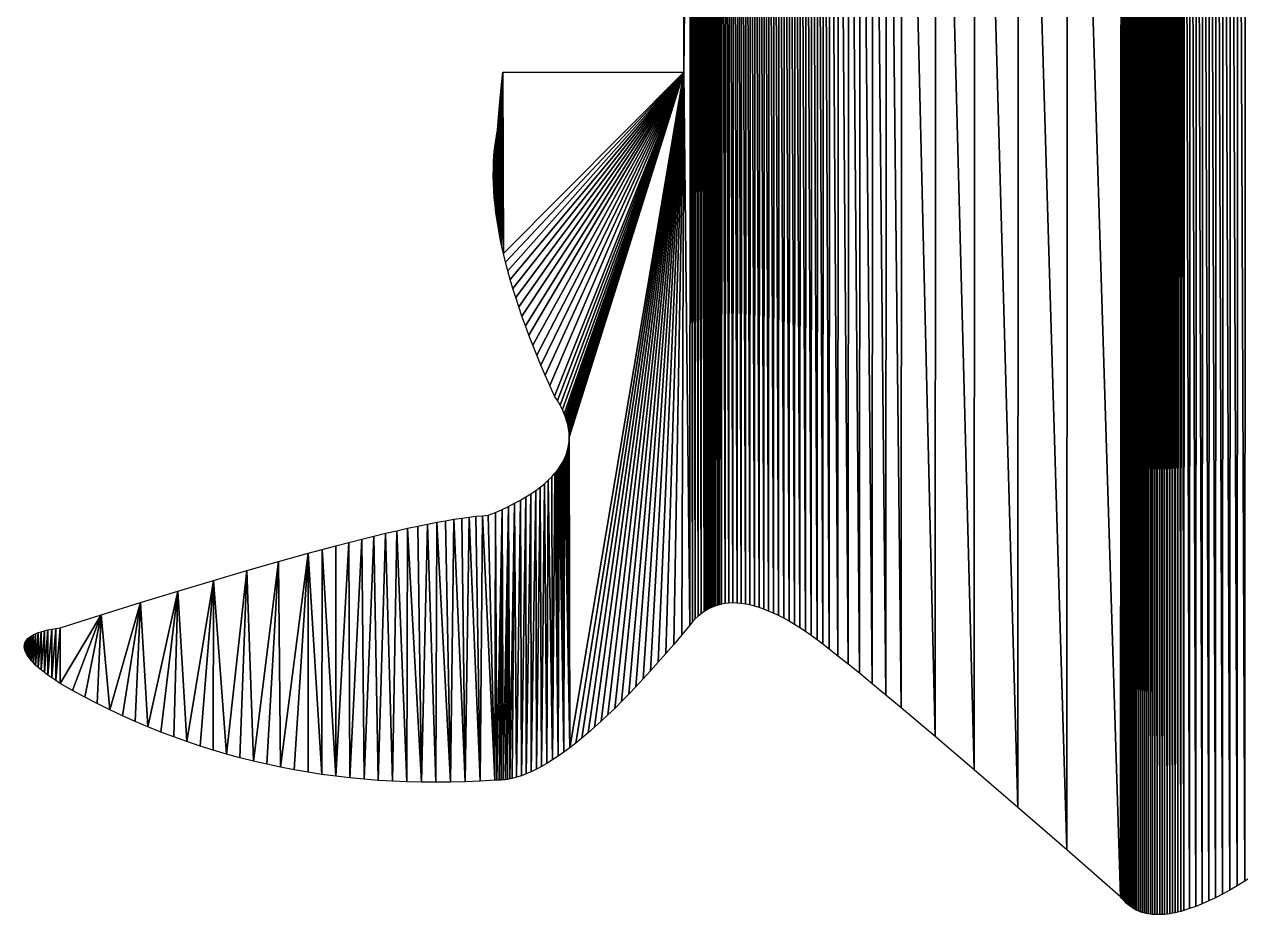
# Model space of a CAD drawing. Extents: x 10 to 917, y 10 to 841.
# Drawn here: x 305.9 to 386.7, y 309 to 368.1 of the extents above; entities that cross this region are included whole.
import ezdxf

# ---------------------------------------------------------------- set-up
doc = ezdxf.new("R2010")
doc.units = 0
doc.header["$MEASUREMENT"] = 0
doc.layers.get('0').update_dxf_attribs({"linetype": 'CONTINUOUS'})

msp = doc.modelspace()

# ---------------------------------------------------------------- linework, layer by layer
for p, q in [((349.723, 364.916), (349.723, 371.258)), ((337.624, 364.103), (337.712, 364.916)), ((337.712, 364.916), (349.723, 364.916)), ((337.536, 363.193), (337.624, 364.103)), ((337.448, 362.187), (337.536, 363.193)), ((337.36, 361.084), (337.448, 362.187)), ((337.281, 360.676), (337.36, 361.084)), ((337.161, 359.832), (337.215, 360.259)), ((337.215, 360.259), (337.281, 360.676)), ((337.092, 358.951), (337.12, 359.396)), ((337.12, 359.396), (337.161, 359.832)), ((337.075, 358.033), (337.077, 358.496)), ((337.077, 358.496), (337.092, 358.951)), ((337.085, 357.56), (337.075, 358.033)), ((337.108, 357.077), (337.085, 357.56)), ((337.143, 356.586), (337.108, 357.077)), ((337.192, 356.085), (337.143, 356.586)), ((337.253, 355.575), (337.192, 356.085)), ((337.326, 355.055), (337.253, 355.575)), ((337.413, 354.527), (337.326, 355.055)), ((337.512, 353.989), (337.413, 354.527)), ((337.624, 353.442), (337.512, 353.989)), ((337.748, 352.886), (337.624, 353.442)), ((337.886, 352.32), (337.748, 352.886)), ((338.036, 351.745), (337.886, 352.32)), ((338.198, 351.161), (338.036, 351.745)), ((338.374, 350.567), (338.198, 351.161)), ((338.562, 349.965), (338.374, 350.567)), ((338.763, 349.353), (338.562, 349.965)), ((338.977, 348.732), (338.763, 349.353)), ((339.203, 348.101), (338.977, 348.732)), ((339.442, 347.461), (339.203, 348.101)), ((339.694, 346.812), (339.442, 347.461)), ((339.958, 346.154), (339.694, 346.812)), ((340.236, 345.487), (339.958, 346.154)), ((340.525, 344.81), (340.236, 345.487)), ((340.828, 344.124), (340.525, 344.81)), ((341.143, 343.429), (340.828, 344.124)), ((341.336, 343.128), (341.143, 343.429)), ((341.508, 342.832), (341.336, 343.128)), ((341.658, 342.538), (341.508, 342.832)), ((341.787, 342.248), (341.658, 342.538)), ((341.844, 342.105), (341.787, 342.248)), ((341.895, 341.962), (341.844, 342.105)), ((341.941, 341.82), (341.895, 341.962)), ((341.981, 341.679), (341.941, 341.82)), ((342.016, 341.538), (341.981, 341.679)), ((342.046, 341.399), (342.016, 341.538)), ((342.07, 341.26), (342.046, 341.399)), ((342.09, 341.123), (342.07, 341.26)), ((342.103, 340.986), (342.09, 341.123)), ((342.112, 340.85), (342.103, 340.986)), ((342.115, 340.715), (342.112, 340.85)), ((341.988, 339.793), (342.022, 339.922)), ((342.022, 339.922), (342.051, 340.052)), ((342.051, 340.052), (342.075, 340.183)), ((342.075, 340.183), (342.093, 340.315)), ((342.093, 340.315), (342.106, 340.447)), ((342.106, 340.447), (342.113, 340.581)), ((342.113, 340.581), (342.115, 340.715)), ((341.672, 339.037), (341.738, 339.16)), ((341.738, 339.16), (341.799, 339.285)), ((341.799, 339.285), (341.854, 339.411)), ((341.854, 339.411), (341.904, 339.537)), ((341.904, 339.537), (341.949, 339.665)), ((341.949, 339.665), (341.988, 339.793)), ((340.951, 338.076), (341.163, 338.311)), ((341.163, 338.311), (341.261, 338.43)), ((341.261, 338.43), (341.354, 338.549)), ((341.354, 338.549), (341.441, 338.67)), ((341.441, 338.67), (341.524, 338.791)), ((341.524, 338.791), (341.6, 338.913)), ((341.6, 338.913), (341.672, 339.037)), ((340.187, 337.391), (340.463, 337.616)), ((340.463, 337.616), (340.718, 337.844)), ((340.718, 337.844), (340.951, 338.076)), ((338.87, 336.527), (339.231, 336.738)), ((339.231, 336.738), (339.571, 336.952)), ((339.571, 336.952), (339.89, 337.17)), ((339.89, 337.17), (340.187, 337.391)), ((337.212, 335.717), (337.658, 335.914)), ((337.658, 335.914), (338.083, 336.115)), ((338.083, 336.115), (338.487, 336.319)), ((338.487, 336.319), (338.87, 336.527)), ((333.323, 335.061), (333.908, 335.167)), ((333.908, 335.167), (334.46, 335.26)), ((334.46, 335.26), (334.981, 335.339)), ((334.981, 335.339), (335.47, 335.405)), ((335.47, 335.405), (335.926, 335.458)), ((335.926, 335.458), (336.351, 335.497)), ((336.351, 335.497), (336.744, 335.523)), ((336.744, 335.523), (337.212, 335.717)), ((329.145, 334.142), (329.921, 334.329)), ((329.921, 334.329), (330.666, 334.502)), ((330.666, 334.502), (331.378, 334.662)), ((331.378, 334.662), (332.058, 334.808)), ((332.058, 334.808), (332.707, 334.941)), ((332.707, 334.941), (333.323, 335.061)), ((325.72, 333.263), (326.624, 333.503)), ((326.624, 333.503), (327.496, 333.729)), ((327.496, 333.729), (328.337, 333.942)), ((328.337, 333.942), (329.145, 334.142)), ((322.815, 332.462), (324.784, 333.009)), ((324.784, 333.009), (325.72, 333.263)), ((318.495, 331.208), (320.719, 331.862)), ((320.719, 331.862), (322.815, 332.462)), ((316.143, 330.5), (318.495, 331.208)), ((313.664, 329.739), (316.143, 330.5)), ((311.056, 328.925), (313.664, 329.739)), ((351.622, 329.438), (351.509, 329.388)), ((351.736, 329.484), (351.622, 329.438)), ((351.853, 329.526), (351.736, 329.484)), ((351.971, 329.563), (351.853, 329.526)), ((352.091, 329.596), (351.971, 329.563)), ((352.213, 329.625), (352.091, 329.596)), ((352.462, 329.67), (352.213, 329.625)), ((352.718, 329.698), (352.462, 329.67)), ((352.982, 329.709), (352.718, 329.698)), ((353.252, 329.702), (352.982, 329.709)), ((353.53, 329.679), (353.252, 329.702)), ((353.815, 329.638), (353.53, 329.679)), ((354.108, 329.58), (353.815, 329.638)), ((354.407, 329.505), (354.108, 329.58)), ((354.714, 329.412), (354.407, 329.505)), ((308.321, 328.057), (311.056, 328.925)), ((350.48, 328.648), (350.296, 328.449)), ((350.672, 328.83), (350.48, 328.648)), ((350.87, 328.995), (350.672, 328.83)), ((351.076, 329.143), (350.87, 328.995)), ((351.181, 329.211), (351.076, 329.143)), ((351.289, 329.274), (351.181, 329.211)), ((351.398, 329.333), (351.289, 329.274)), ((351.509, 329.388), (351.398, 329.333)), ((355.028, 329.303), (354.714, 329.412)), ((355.349, 329.176), (355.028, 329.303)), ((355.678, 329.032), (355.349, 329.176)), ((356.013, 328.871), (355.678, 329.032)), ((356.356, 328.693), (356.013, 328.871)), ((356.706, 328.498), (356.356, 328.693)), ((306.873, 327.74), (307.068, 327.804)), ((307.068, 327.804), (307.281, 327.865)), ((307.281, 327.865), (307.513, 327.92)), ((307.513, 327.92), (307.764, 327.97)), ((307.764, 327.97), (308.033, 328.016)), ((308.033, 328.016), (308.321, 328.057)), ((350.119, 328.232), (349.582, 327.587)), ((350.296, 328.449), (350.119, 328.232)), ((357.064, 328.286), (356.706, 328.498)), ((357.428, 328.056), (357.064, 328.286)), ((357.8, 327.81), (357.428, 328.056)), ((358.179, 327.546), (357.8, 327.81)), ((305.966, 326.994), (305.982, 327.048)), ((305.982, 327.048), (306.003, 327.1)), ((306.003, 327.1), (306.028, 327.151)), ((306.028, 327.151), (306.093, 327.25)), ((306.093, 327.25), (306.177, 327.343)), ((306.177, 327.343), (306.279, 327.432)), ((306.279, 327.432), (306.399, 327.516)), ((306.399, 327.516), (306.539, 327.595)), ((306.539, 327.595), (306.696, 327.67)), ((306.696, 327.67), (306.873, 327.74)), ((349.582, 327.587), (349.053, 326.962)), ((358.565, 327.265), (358.179, 327.546)), ((358.959, 326.967), (358.565, 327.265)), ((305.945, 326.827), (305.947, 326.884)), ((305.954, 326.709), (305.945, 326.827)), ((305.947, 326.884), (305.954, 326.94)), ((305.954, 326.94), (305.966, 326.994)), ((305.982, 326.587), (305.954, 326.709)), ((306.028, 326.459), (305.982, 326.587)), ((306.093, 326.327), (306.028, 326.459)), ((306.177, 326.19), (306.093, 326.327)), ((306.279, 326.049), (306.177, 326.19)), ((348.533, 326.358), (348.021, 325.776)), ((349.053, 326.962), (348.533, 326.358)), ((359.359, 326.651), (358.959, 326.967)), ((359.95, 326.191), (359.359, 326.651)), ((360.624, 325.655), (359.95, 326.191)), ((306.399, 325.902), (306.279, 326.049)), ((306.539, 325.751), (306.399, 325.902)), ((306.696, 325.595), (306.539, 325.751)), ((306.873, 325.434), (306.696, 325.595)), ((307.068, 325.268), (306.873, 325.434)), ((348.021, 325.776), (347.518, 325.214)), ((361.38, 325.043), (360.624, 325.655)), ((307.281, 325.098), (307.068, 325.268)), ((307.513, 324.922), (307.281, 325.098)), ((307.764, 324.742), (307.513, 324.922)), ((308.033, 324.557), (307.764, 324.742)), ((347.024, 324.673), (346.538, 324.153)), ((347.518, 325.214), (347.024, 324.673)), ((362.219, 324.356), (361.38, 325.043)), ((308.321, 324.367), (308.033, 324.557)), ((309.137, 323.906), (308.321, 324.367)), ((309.959, 323.462), (309.137, 323.906)), ((346.538, 324.153), (346.061, 323.654)), ((363.14, 323.594), (362.219, 324.356)), ((310.787, 323.035), (309.959, 323.462)), ((311.62, 322.624), (310.787, 323.035)), ((345.592, 323.176), (345.132, 322.718)), ((346.061, 323.654), (345.592, 323.176)), ((364.144, 322.756), (363.14, 323.594)), ((312.459, 322.231), (311.62, 322.624)), ((313.303, 321.854), (312.459, 322.231)), ((344.68, 322.282), (344.237, 321.867)), ((345.132, 322.718), (344.68, 322.282)), ((366.399, 320.854), (364.144, 322.756)), ((314.153, 321.493), (313.303, 321.854)), ((315.008, 321.15), (314.153, 321.493)), ((343.803, 321.472), (343.377, 321.099)), ((344.237, 321.867), (343.803, 321.472)), ((315.869, 320.824), (315.008, 321.15)), ((316.735, 320.514), (315.869, 320.824)), ((342.96, 320.746), (342.552, 320.415)), ((343.377, 321.099), (342.96, 320.746)), ((368.984, 318.649), (366.399, 320.854)), ((317.607, 320.221), (316.735, 320.514)), ((318.484, 319.945), (317.607, 320.221)), ((319.367, 319.686), (318.484, 319.945)), ((341.76, 319.814), (341.378, 319.545)), ((342.152, 320.104), (341.76, 319.814)), ((342.552, 320.415), (342.152, 320.104)), ((320.255, 319.443), (319.367, 319.686)), ((321.149, 319.218), (320.255, 319.443)), ((322.048, 319.009), (321.149, 319.218)), ((322.953, 318.817), (322.048, 319.009)), ((340.638, 319.071), (340.281, 318.865)), ((341.003, 319.298), (340.638, 319.071)), ((341.378, 319.545), (341.003, 319.298)), ((323.863, 318.642), (322.953, 318.817)), ((324.779, 318.484), (323.863, 318.642)), ((325.7, 318.342), (324.779, 318.484)), ((326.627, 318.217), (325.7, 318.342)), ((327.559, 318.109), (326.627, 318.217)), ((338.625, 318.148), (338.319, 318.068)), ((338.939, 318.25), (338.625, 318.148)), ((339.261, 318.372), (338.939, 318.25)), ((339.593, 318.515), (339.261, 318.372)), ((339.932, 318.679), (339.593, 318.515)), ((340.281, 318.865), (339.932, 318.679)), ((371.899, 316.143), (368.984, 318.649)), ((328.497, 318.018), (327.559, 318.109)), ((329.44, 317.944), (328.497, 318.018)), ((330.389, 317.887), (329.44, 317.944)), ((331.343, 317.846), (330.389, 317.887)), ((332.303, 317.822), (331.343, 317.846)), ((333.268, 317.815), (332.303, 317.822)), ((334.239, 317.825), (333.268, 317.815)), ((335.215, 317.851), (334.239, 317.825)), ((336.196, 317.895), (335.215, 317.851)), ((337.184, 317.955), (336.196, 317.895)), ((337.318, 317.951), (337.184, 317.955)), ((337.455, 317.952), (337.318, 317.951)), ((337.593, 317.958), (337.455, 317.952)), ((337.734, 317.97), (337.593, 317.958)), ((337.877, 317.986), (337.734, 317.97)), ((338.023, 318.008), (337.877, 317.986)), ((338.17, 318.035), (338.023, 318.008)), ((338.319, 318.068), (338.17, 318.035)), ((375.144, 313.335), (371.899, 316.143)), ((378.718, 310.225), (375.144, 313.335)), ((386.448, 310.951), (385.955, 310.665)), ((386.956, 311.26), (386.448, 310.951)), ((378.806, 310.111), (378.718, 310.225)), ((378.897, 310.002), (378.806, 310.111)), ((385.011, 310.162), (384.56, 309.946)), ((385.476, 310.402), (385.011, 310.162)), ((385.955, 310.665), (385.476, 310.402)), ((378.992, 309.9), (378.897, 310.002)), ((379.09, 309.803), (378.992, 309.9)), ((379.192, 309.711), (379.09, 309.803)), ((379.298, 309.626), (379.192, 309.711)), ((379.407, 309.546), (379.298, 309.626)), ((379.519, 309.472), (379.407, 309.546)), ((379.635, 309.404), (379.519, 309.472)), ((379.755, 309.342), (379.635, 309.404)), ((379.878, 309.285), (379.755, 309.342)), ((380.005, 309.235), (379.878, 309.285)), ((380.136, 309.19), (380.005, 309.235)), ((382.71, 309.257), (382.522, 309.209)), ((382.901, 309.31), (382.71, 309.257)), ((383.295, 309.434), (382.901, 309.31)), ((383.702, 309.582), (383.295, 309.434)), ((384.124, 309.752), (383.702, 309.582)), ((384.56, 309.946), (384.124, 309.752)), ((380.27, 309.15), (380.136, 309.19)), ((380.408, 309.117), (380.27, 309.15)), ((380.549, 309.089), (380.408, 309.117)), ((380.694, 309.068), (380.549, 309.089)), ((380.842, 309.052), (380.694, 309.068)), ((380.994, 309.041), (380.842, 309.052)), ((381.149, 309.037), (380.994, 309.041)), ((381.309, 309.038), (381.149, 309.037)), ((381.471, 309.045), (381.309, 309.038)), ((381.637, 309.058), (381.471, 309.045)), ((381.807, 309.077), (381.637, 309.058)), ((381.981, 309.101), (381.807, 309.077)), ((382.158, 309.132), (381.981, 309.101)), ((382.338, 309.168), (382.158, 309.132)), ((382.522, 309.209), (382.338, 309.168))]:
    msp.add_line(p, q)

# ---------------------------------------------------------------- meshes
mesh = msp.add_polyface()
corners = [(360.624, 325.655), (359.995, 409.983), (360.668, 410.519), (361.38, 325.043), (361.425, 411.131), (362.219, 324.356), (362.263, 411.818), (363.14, 323.594), (363.184, 412.58), (364.144, 322.756), (364.188, 413.418), (366.399, 320.854), (366.443, 415.32), (368.984, 318.649), (369.028, 417.525), (371.899, 316.143), (371.943, 420.031), (375.144, 313.335), (375.188, 422.839), (378.718, 310.225), (378.763, 425.949), (378.806, 310.111), (378.85, 426.063), (378.897, 310.002), (378.941, 426.172), (378.992, 309.9), (379.036, 426.274), (379.09, 309.803), (379.135, 426.371), (379.192, 309.711), (379.236, 426.463), (379.298, 309.626), (379.342, 426.548), (379.407, 309.546), (379.451, 426.628), (379.519, 309.472), (379.563, 426.702), (379.635, 309.404), (379.68, 426.77), (379.755, 309.342), (379.799, 426.832), (379.878, 309.285), (379.923, 426.889), (380.005, 309.235), (380.05, 426.939), (380.136, 309.19), (380.18, 426.984), (380.27, 309.15), (380.314, 427.024), (380.408, 309.117), (380.452, 427.057), (380.549, 309.089), (380.593, 427.084), (380.694, 309.068), (380.738, 427.106), (380.842, 309.052), (380.886, 427.122), (380.994, 309.041), (381.038, 427.133), (381.149, 309.037), (381.194, 427.137), (381.309, 309.038), (381.353, 427.136), (381.471, 309.045), (381.515, 427.129), (381.637, 309.058), (381.682, 427.116), (381.807, 309.077), (381.852, 427.097), (381.981, 309.101), (382.025, 427.073), (382.158, 309.132), (382.202, 427.042), (382.338, 309.168), (382.382, 427.006), (382.522, 309.209), (382.567, 426.965), (382.71, 309.257), (382.754, 426.917), (382.901, 309.31), (382.946, 426.864), (383.295, 309.434), (383.339, 426.739), (383.702, 309.582), (383.746, 426.592), (384.124, 309.752), (384.168, 426.422), (384.56, 309.946), (384.605, 426.228), (385.011, 310.162), (385.055, 426.012), (385.476, 310.402), (385.52, 425.772), (385.955, 310.665), (385.999, 425.509), (386.448, 310.951), (386.492, 425.223), (386.956, 311.26), (387, 424.914), (387.478, 311.593), (387.522, 424.581), (388.014, 311.948), (388.058, 424.226), (388.565, 312.327), (388.609, 423.847), (389.13, 312.729), (389.174, 423.446), (389.709, 313.153), (389.753, 423.021), (390.302, 313.601), (390.346, 422.573), (390.91, 314.073), (390.954, 422.101), (391.532, 314.567), (391.576, 421.607), (391.825, 314.972), (391.869, 421.202), (392.12, 315.366), (392.164, 420.808), (392.419, 315.748), (392.464, 420.426), (392.722, 316.119), (392.766, 420.055), (393.028, 316.477), (393.072, 419.697)]
mesh.append_faces([[corners[k] for k in face] for face in [(0, 1, 2), (3, 2, 4), (5, 4, 6), (7, 6, 8), (9, 8, 10), (11, 10, 12), (13, 12, 14), (15, 14, 16), (17, 16, 18), (19, 18, 20), (21, 20, 22), (23, 22, 24), (25, 24, 26), (27, 26, 28), (29, 28, 30), (31, 30, 32), (33, 32, 34), (35, 34, 36), (37, 36, 38), (39, 38, 40), (41, 40, 42), (43, 42, 44), (45, 44, 46), (47, 46, 48), (49, 48, 50), (51, 50, 52), (53, 52, 54), (55, 54, 56), (57, 56, 58), (59, 58, 60), (61, 60, 62), (63, 62, 64), (65, 64, 66), (67, 66, 68), (69, 68, 70), (71, 70, 72), (73, 72, 74), (75, 74, 76), (77, 76, 78), (79, 78, 80), (81, 80, 82), (83, 82, 84), (85, 84, 86), (87, 86, 88), (89, 88, 90), (91, 90, 92), (93, 92, 94), (95, 94, 96), (97, 96, 98), (99, 98, 100), (101, 100, 102), (103, 102, 104), (105, 104, 106), (107, 106, 108), (109, 108, 110), (111, 110, 112), (113, 112, 114), (115, 114, 116), (117, 116, 118), (119, 118, 120), (121, 120, 122), (123, 122, 124)]], dxfattribs={"vtx0": -1, "vtx2": -1})
mesh = msp.add_polyface()
corners = [(360.624, 325.655), (360.668, 410.519), (361.38, 325.043), (361.425, 411.131), (362.219, 324.356), (362.263, 411.818), (363.14, 323.594), (363.184, 412.58), (364.144, 322.756), (364.188, 413.418), (366.399, 320.854), (366.443, 415.32), (368.984, 318.649), (369.028, 417.525), (371.899, 316.143), (371.943, 420.031), (375.144, 313.335), (375.188, 422.839), (378.718, 310.225), (378.763, 425.949), (378.806, 310.111), (378.85, 426.063), (378.897, 310.002), (378.941, 426.172), (378.992, 309.9), (379.036, 426.274), (379.09, 309.803), (379.135, 426.371), (379.192, 309.711), (379.236, 426.463), (379.298, 309.626), (379.342, 426.548), (379.407, 309.546), (379.451, 426.628), (379.519, 309.472), (379.563, 426.702), (379.635, 309.404), (379.68, 426.77), (379.755, 309.342), (379.799, 426.832), (379.878, 309.285), (379.923, 426.889), (380.005, 309.235), (380.05, 426.939), (380.136, 309.19), (380.18, 426.984), (380.27, 309.15), (380.314, 427.024), (380.408, 309.117), (380.452, 427.057), (380.549, 309.089), (380.593, 427.084), (380.694, 309.068), (380.738, 427.106), (380.842, 309.052), (380.886, 427.122), (380.994, 309.041), (381.038, 427.133), (381.149, 309.037), (381.194, 427.137), (381.309, 309.038), (381.353, 427.136), (381.471, 309.045), (381.515, 427.129), (381.637, 309.058), (381.682, 427.116), (381.807, 309.077), (381.852, 427.097), (381.981, 309.101), (382.025, 427.073), (382.158, 309.132), (382.202, 427.042), (382.338, 309.168), (382.382, 427.006), (382.522, 309.209), (382.567, 426.965), (382.71, 309.257), (382.754, 426.917), (382.901, 309.31), (382.946, 426.864), (383.295, 309.434), (383.339, 426.739), (383.702, 309.582), (383.746, 426.592), (384.124, 309.752), (384.168, 426.422), (384.56, 309.946), (384.605, 426.228), (385.011, 310.162), (385.055, 426.012), (385.476, 310.402), (385.52, 425.772), (385.955, 310.665), (385.999, 425.509), (386.448, 310.951), (386.492, 425.223), (386.956, 311.26), (387, 424.914), (387.478, 311.593), (387.522, 424.581), (388.014, 311.948), (388.058, 424.226), (388.565, 312.327), (388.609, 423.847), (389.13, 312.729), (389.174, 423.446), (389.709, 313.153), (389.753, 423.021), (390.302, 313.601), (390.346, 422.573), (390.91, 314.073), (390.954, 422.101), (391.532, 314.567), (391.576, 421.607), (391.825, 314.972), (391.869, 421.202), (392.12, 315.366), (392.164, 420.808), (392.419, 315.748), (392.464, 420.426), (392.722, 316.119), (392.766, 420.055), (393.028, 316.477), (393.072, 419.697), (393.338, 316.825)]
mesh.append_faces([[corners[k] for k in face] for face in [(0, 1, 2), (2, 3, 4), (4, 5, 6), (6, 7, 8), (8, 9, 10), (10, 11, 12), (12, 13, 14), (14, 15, 16), (16, 17, 18), (18, 19, 20), (20, 21, 22), (22, 23, 24), (24, 25, 26), (26, 27, 28), (28, 29, 30), (30, 31, 32), (32, 33, 34), (34, 35, 36), (36, 37, 38), (38, 39, 40), (40, 41, 42), (42, 43, 44), (44, 45, 46), (46, 47, 48), (48, 49, 50), (50, 51, 52), (52, 53, 54), (54, 55, 56), (56, 57, 58), (58, 59, 60), (60, 61, 62), (62, 63, 64), (64, 65, 66), (66, 67, 68), (68, 69, 70), (70, 71, 72), (72, 73, 74), (74, 75, 76), (76, 77, 78), (78, 79, 80), (80, 81, 82), (82, 83, 84), (84, 85, 86), (86, 87, 88), (88, 89, 90), (90, 91, 92), (92, 93, 94), (94, 95, 96), (96, 97, 98), (98, 99, 100), (100, 101, 102), (102, 103, 104), (104, 105, 106), (106, 107, 108), (108, 109, 110), (110, 111, 112), (112, 113, 114), (114, 115, 116), (116, 117, 118), (118, 119, 120), (120, 121, 122), (122, 123, 124)]], dxfattribs={"vtx0": -1, "vtx1": -1})
mesh = msp.add_polyface()
corners = [(337.748, 352.886), (337.712, 364.916), (349.723, 364.916), (337.886, 352.32), (338.036, 351.745), (338.198, 351.161), (338.374, 350.567), (338.562, 349.965), (338.763, 349.353), (338.977, 348.732), (339.203, 348.101), (339.442, 347.461), (339.694, 346.812), (339.958, 346.154), (340.236, 345.487), (340.525, 344.81), (340.828, 344.124), (341.143, 343.429), (341.336, 343.128), (341.508, 342.832), (341.658, 342.538), (341.787, 342.248), (341.844, 342.105), (341.895, 341.962), (341.941, 341.82), (341.981, 341.679), (350.119, 328.232), (350.164, 407.942), (350.296, 328.449), (350.341, 407.725), (350.48, 328.648), (350.525, 407.526), (350.672, 328.83), (350.716, 407.344), (350.87, 328.995), (350.914, 407.179), (351.076, 329.143), (351.12, 407.031), (351.181, 329.211), (351.226, 406.963), (351.289, 329.274), (351.333, 406.9), (351.398, 329.333), (351.442, 406.841), (351.509, 329.388), (351.553, 406.786), (351.622, 329.438), (351.666, 406.736), (351.736, 329.484), (351.781, 406.69), (351.853, 329.526), (351.897, 406.648), (351.971, 329.563), (352.015, 406.611), (352.091, 329.596), (352.135, 406.578), (352.213, 329.625), (352.257, 406.549), (352.462, 329.67), (352.506, 406.504), (352.718, 329.698), (352.762, 406.476), (352.982, 329.709), (353.026, 406.465), (353.252, 329.702), (353.297, 406.472), (353.53, 329.679), (353.574, 406.495), (353.815, 329.638), (353.86, 406.536), (354.108, 329.58), (354.152, 406.594), (354.407, 329.505), (354.452, 406.669), (354.714, 329.412), (354.758, 406.762), (355.028, 329.303), (355.072, 406.871), (355.349, 329.176), (355.394, 406.998), (355.678, 329.032), (355.722, 407.142), (356.013, 328.871), (356.058, 407.302), (356.356, 328.693), (356.401, 407.481), (356.706, 328.498), (356.751, 407.676), (357.064, 328.286), (357.108, 407.888), (357.428, 328.056), (357.473, 408.118), (357.8, 327.81), (357.844, 408.364), (358.179, 327.546), (358.223, 408.628), (358.565, 327.265), (358.609, 408.909), (358.959, 326.967), (359.003, 409.208), (359.359, 326.651), (359.403, 409.523), (359.95, 326.191), (359.995, 409.983), (360.624, 325.655)]
mesh.append_faces([[corners[k] for k in face] for face in [(0, 2, 3), (3, 2, 4), (4, 2, 5), (5, 2, 6), (6, 2, 7), (7, 2, 8), (8, 2, 9), (9, 2, 10), (10, 2, 11), (11, 2, 12), (12, 2, 13), (13, 2, 14), (14, 2, 15), (15, 2, 16), (16, 2, 17), (17, 2, 18), (18, 2, 19), (19, 2, 20), (20, 2, 21), (21, 2, 22), (22, 2, 23), (23, 2, 24), (24, 2, 25), (26, 27, 28), (28, 29, 30), (30, 31, 32), (32, 33, 34), (34, 35, 36), (36, 37, 38), (38, 39, 40), (40, 41, 42), (42, 43, 44), (44, 45, 46), (46, 47, 48), (48, 49, 50), (50, 51, 52), (52, 53, 54), (54, 55, 56), (56, 57, 58), (58, 59, 60), (60, 61, 62), (62, 63, 64), (64, 65, 66), (66, 67, 68), (68, 69, 70), (70, 71, 72), (72, 73, 74), (74, 75, 76), (76, 77, 78), (78, 79, 80), (80, 81, 82), (82, 83, 84), (84, 85, 86), (86, 87, 88), (88, 89, 90), (90, 91, 92), (92, 93, 94), (94, 95, 96), (96, 97, 98), (98, 99, 100), (100, 101, 102), (102, 103, 104)]], dxfattribs={"vtx0": -1, "vtx1": -1})
mesh.append_faces([[corners[k] for k in face] for face in [(0, 1, 2)]], dxfattribs={"vtx0": -1, "vtx2": -1})
mesh = msp.add_polyface()
corners = [(337.756, 371.258), (337.793, 383.288), (349.723, 371.258), (337.93, 383.854), (338.08, 384.429), (338.243, 385.013), (338.418, 385.607), (338.606, 386.209), (338.807, 386.821), (339.021, 387.442), (339.247, 388.073), (339.486, 388.712), (339.738, 389.361), (340.003, 390.02), (340.28, 390.687), (340.57, 391.364), (340.872, 392.05), (341.188, 392.745), (341.381, 393.045), (341.552, 393.342), (341.702, 393.636), (341.831, 393.926), (341.888, 394.069), (341.939, 394.212), (341.985, 394.354), (350.164, 407.942), (349.723, 364.916), (350.119, 328.232), (350.296, 328.449), (350.341, 407.725), (350.48, 328.648), (350.525, 407.526), (350.672, 328.83), (350.716, 407.344), (350.87, 328.995), (350.914, 407.179), (351.076, 329.143), (351.12, 407.031), (351.181, 329.211), (351.226, 406.963), (351.289, 329.274), (351.333, 406.9), (351.398, 329.333), (351.442, 406.841), (351.509, 329.388), (351.553, 406.786), (351.622, 329.438), (351.666, 406.736), (351.736, 329.484), (351.781, 406.69), (351.853, 329.526), (351.897, 406.648), (351.971, 329.563), (352.015, 406.611), (352.091, 329.596), (352.135, 406.578), (352.213, 329.625), (352.257, 406.549), (352.462, 329.67), (352.506, 406.504), (352.718, 329.698), (352.762, 406.476), (352.982, 329.709), (353.026, 406.465), (353.252, 329.702), (353.297, 406.472), (353.53, 329.679), (353.574, 406.495), (353.815, 329.638), (353.86, 406.536), (354.108, 329.58), (354.152, 406.594), (354.407, 329.505), (354.452, 406.669), (354.714, 329.412), (354.758, 406.762), (355.028, 329.303), (355.072, 406.871), (355.349, 329.176), (355.394, 406.998), (355.678, 329.032), (355.722, 407.142), (356.013, 328.871), (356.058, 407.302), (356.356, 328.693), (356.401, 407.481), (356.706, 328.498), (356.751, 407.676), (357.064, 328.286), (357.108, 407.888), (357.428, 328.056), (357.473, 408.118), (357.8, 327.81), (357.844, 408.364), (358.179, 327.546), (358.223, 408.628), (358.565, 327.265), (358.609, 408.909), (358.959, 326.967), (359.003, 409.208), (359.359, 326.651), (359.403, 409.523), (359.95, 326.191), (359.995, 409.983)]
mesh.append_faces([[corners[k] for k in face] for face in [(0, 1, 2), (2, 25, 26)]], dxfattribs={"vtx0": -1, "vtx1": -1})
mesh.append_faces([[corners[k] for k in face] for face in [(26, 25, 27)]], dxfattribs={"vtx0": -1, "vtx1": -1, "vtx2": -1})
mesh.append_faces([[corners[k] for k in face] for face in [(2, 1, 3), (2, 3, 4), (2, 4, 5), (2, 5, 6), (2, 6, 7), (2, 7, 8), (2, 8, 9), (2, 9, 10), (2, 10, 11), (2, 11, 12), (2, 12, 13), (2, 13, 14), (2, 14, 15), (2, 15, 16), (2, 16, 17), (2, 17, 18), (2, 18, 19), (2, 19, 20), (2, 20, 21), (2, 21, 22), (2, 22, 23), (2, 23, 24), (28, 25, 29), (30, 29, 31), (32, 31, 33), (34, 33, 35), (36, 35, 37), (38, 37, 39), (40, 39, 41), (42, 41, 43), (44, 43, 45), (46, 45, 47), (48, 47, 49), (50, 49, 51), (52, 51, 53), (54, 53, 55), (56, 55, 57), (58, 57, 59), (60, 59, 61), (62, 61, 63), (64, 63, 65), (66, 65, 67), (68, 67, 69), (70, 69, 71), (72, 71, 73), (74, 73, 75), (76, 75, 77), (78, 77, 79), (80, 79, 81), (82, 81, 83), (84, 83, 85), (86, 85, 87), (88, 87, 89), (90, 89, 91), (92, 91, 93), (94, 93, 95), (96, 95, 97), (98, 97, 99), (100, 99, 101), (102, 101, 103)]], dxfattribs={"vtx0": -1, "vtx2": -1})
mesh = msp.add_polyface()
corners = [(337.077, 358.496), (337.085, 357.56), (337.075, 358.033), (337.092, 358.951), (337.108, 357.077), (337.12, 359.396), (337.143, 356.586), (337.161, 359.832), (337.192, 356.085), (337.215, 360.259), (337.253, 355.575), (337.281, 360.676), (337.326, 355.055), (337.36, 361.084), (337.413, 354.527), (337.448, 362.187), (337.512, 353.989), (337.536, 363.193), (337.624, 353.442), (337.624, 364.103), (337.748, 352.886), (337.712, 364.916), (305.982, 326.587), (305.982, 327.048), (306.003, 327.1), (306.028, 326.459), (306.028, 327.151), (306.093, 327.25), (306.093, 326.327), (306.177, 327.343), (306.177, 326.19), (306.279, 327.432), (306.279, 326.049), (306.399, 327.516), (306.399, 325.902), (306.539, 327.595), (306.539, 325.751), (306.696, 327.67), (306.696, 325.595), (306.873, 327.74), (306.873, 325.434), (307.068, 327.804), (307.068, 325.268), (307.281, 327.865), (307.281, 325.098), (307.513, 327.92), (307.513, 324.922), (307.764, 327.97), (307.764, 324.742), (308.033, 328.016), (308.321, 324.367), (308.321, 328.057), (311.056, 328.925), (311.62, 322.624), (313.664, 329.739), (314.153, 321.493), (316.143, 330.5), (316.735, 320.514), (318.495, 331.208), (319.367, 319.686), (320.719, 331.862), (321.149, 319.218), (322.815, 332.462), (322.953, 318.817), (324.784, 333.009), (325.7, 318.342), (325.72, 333.263), (326.627, 318.217), (326.624, 333.503), (327.496, 333.729), (327.559, 318.109), (328.337, 333.942), (328.497, 318.018), (329.145, 334.142), (329.44, 317.944), (329.921, 334.329), (330.389, 317.887), (330.666, 334.502), (331.343, 317.846), (331.378, 334.662), (332.303, 317.822), (332.058, 334.808), (332.707, 334.941), (333.268, 317.815), (333.323, 335.061), (334.239, 317.825), (333.908, 335.167), (334.46, 335.26), (335.215, 317.851), (334.981, 335.339), (335.47, 335.405), (336.196, 317.895), (335.926, 335.458), (336.351, 335.497), (337.184, 317.955), (336.744, 335.523), (337.212, 335.717), (337.318, 317.951), (337.658, 335.914), (337.734, 317.97), (338.083, 336.115), (338.17, 318.035), (338.487, 336.319), (338.625, 318.148), (338.87, 336.527)]
mesh.append_faces([[corners[k] for k in face] for face in [(0, 1, 2)]], dxfattribs={"vtx0": -1})
mesh.append_faces([[corners[k] for k in face] for face in [(1, 3, 4), (4, 5, 6), (6, 7, 8), (8, 9, 10), (10, 11, 12), (12, 13, 14), (14, 15, 16), (16, 17, 18), (18, 19, 20)]], dxfattribs={"vtx0": -1, "vtx1": -1})
mesh.append_faces([[corners[k] for k in face] for face in [(1, 0, 3), (4, 3, 5), (6, 5, 7), (8, 7, 9), (10, 9, 11), (12, 11, 13), (14, 13, 15), (16, 15, 17), (18, 17, 19), (20, 19, 21), (22, 23, 24), (25, 26, 27), (28, 27, 29), (30, 29, 31), (32, 31, 33), (34, 33, 35), (36, 35, 37), (38, 37, 39), (40, 39, 41), (42, 41, 43), (44, 43, 45), (46, 45, 47), (48, 47, 49), (50, 51, 52), (53, 52, 54), (55, 54, 56), (57, 56, 58), (59, 58, 60), (61, 60, 62), (63, 62, 64), (65, 64, 66), (67, 66, 68), (67, 68, 69), (70, 69, 71), (72, 71, 73), (74, 73, 75), (76, 75, 77), (78, 77, 79), (80, 79, 81), (80, 81, 82), (83, 82, 84), (85, 84, 86), (85, 86, 87), (88, 87, 89), (88, 89, 90), (91, 90, 92), (91, 92, 93), (94, 93, 95), (94, 95, 96), (97, 96, 98), (99, 98, 100), (101, 100, 102), (103, 102, 104)]], dxfattribs={"vtx0": -1, "vtx2": -1})
mesh = msp.add_polyface()
corners = [(341.981, 341.679), (349.723, 364.916), (342.016, 341.538), (342.046, 341.399), (342.07, 341.26), (342.09, 341.123), (342.103, 340.986), (342.112, 340.85), (342.115, 340.715), (342.152, 320.104), (342.552, 320.415), (342.96, 320.746), (343.377, 321.099), (343.803, 321.472), (344.237, 321.867), (344.68, 322.282), (345.132, 322.718), (345.592, 323.176), (346.061, 323.654), (346.538, 324.153), (347.024, 324.673), (347.518, 325.214), (348.021, 325.776), (348.533, 326.358), (349.053, 326.962), (349.582, 327.587), (350.119, 328.232), (338.625, 318.148), (338.87, 336.527), (338.939, 318.25), (339.231, 336.738), (339.261, 318.372), (339.571, 336.952), (339.593, 318.515), (339.89, 337.17), (339.932, 318.679), (340.187, 337.391), (340.281, 318.865), (340.463, 337.616), (340.638, 319.071), (340.718, 337.844), (341.003, 319.298), (340.951, 338.076), (341.163, 338.311), (341.378, 319.545), (341.261, 338.43), (341.354, 338.549), (341.441, 338.67), (341.76, 319.814), (341.524, 338.791), (341.6, 338.913), (341.672, 339.037), (341.738, 339.16), (341.799, 339.285), (341.854, 339.411), (341.904, 339.537), (341.949, 339.665), (341.988, 339.793), (342.022, 339.922), (342.051, 340.052), (342.075, 340.183), (342.093, 340.315), (342.106, 340.447), (342.113, 340.581)]
mesh.append_faces([[corners[k] for k in face] for face in [(0, 1, 2), (2, 1, 3), (3, 1, 4), (4, 1, 5), (5, 1, 6), (6, 1, 7), (7, 1, 8), (9, 1, 10), (10, 1, 11), (11, 1, 12), (12, 1, 13), (13, 1, 14), (14, 1, 15), (15, 1, 16), (16, 1, 17), (17, 1, 18), (18, 1, 19), (19, 1, 20), (20, 1, 21), (21, 1, 22), (22, 1, 23), (23, 1, 24), (24, 1, 25), (25, 1, 26), (27, 28, 29), (29, 30, 31), (31, 32, 33), (33, 34, 35), (35, 36, 37), (37, 38, 39), (39, 40, 41), (41, 43, 44), (44, 47, 48), (48, 53, 9)]], dxfattribs={"vtx0": -1, "vtx1": -1})
mesh.append_faces([[corners[k] for k in face] for face in [(8, 1, 9)]], dxfattribs={"vtx0": -1, "vtx1": -1, "vtx2": -1})
mesh.append_faces([[corners[k] for k in face] for face in [(29, 28, 30), (31, 30, 32), (33, 32, 34), (35, 34, 36), (37, 36, 38), (39, 38, 40), (41, 40, 42), (41, 42, 43), (44, 43, 45), (44, 45, 46), (44, 46, 47), (48, 47, 49), (48, 49, 50), (48, 50, 51), (48, 51, 52), (48, 52, 53), (9, 53, 54), (9, 54, 55), (9, 55, 56), (9, 56, 57), (9, 57, 58), (9, 58, 59), (9, 59, 60), (9, 60, 61), (9, 61, 62), (9, 62, 63), (9, 63, 8)]], dxfattribs={"vtx0": -1, "vtx2": -1})
mesh = msp.add_polyface()
corners = [(305.947, 326.884), (305.954, 326.709), (305.945, 326.827), (305.954, 326.94), (305.966, 326.994), (305.982, 326.587), (305.982, 327.048), (306.003, 327.1), (306.028, 326.459), (306.028, 327.151), (306.093, 327.25), (306.093, 326.327), (306.177, 327.343), (306.177, 326.19), (306.279, 327.432), (306.279, 326.049), (306.399, 327.516), (306.399, 325.902), (306.539, 327.595), (306.539, 325.751), (306.696, 327.67), (306.696, 325.595), (306.873, 327.74), (306.873, 325.434), (307.068, 327.804), (307.068, 325.268), (307.281, 327.865), (307.281, 325.098), (307.513, 327.92), (307.513, 324.922), (307.764, 327.97), (307.764, 324.742), (308.033, 328.016), (308.033, 324.557), (308.321, 328.057), (308.321, 324.367), (311.056, 328.925), (309.137, 323.906), (309.959, 323.462), (310.787, 323.035), (311.62, 322.624), (313.664, 329.739), (312.459, 322.231), (313.303, 321.854), (314.153, 321.493), (316.143, 330.5), (315.008, 321.15), (315.869, 320.824), (316.735, 320.514), (318.495, 331.208), (317.607, 320.221), (318.484, 319.945), (319.367, 319.686), (320.719, 331.862), (320.255, 319.443), (321.149, 319.218), (322.815, 332.462), (322.048, 319.009), (322.953, 318.817), (324.784, 333.009), (323.863, 318.642), (324.779, 318.484), (325.7, 318.342), (325.72, 333.263), (326.627, 318.217), (327.496, 333.729), (327.559, 318.109), (328.337, 333.942), (328.497, 318.018), (329.145, 334.142), (329.44, 317.944), (329.921, 334.329), (330.389, 317.887), (330.666, 334.502), (331.343, 317.846), (331.378, 334.662), (332.303, 317.822), (332.707, 334.941), (333.268, 317.815), (333.323, 335.061), (334.239, 317.825), (334.46, 335.26), (335.215, 317.851), (335.47, 335.405), (336.196, 317.895), (336.351, 335.497), (337.184, 317.955), (337.212, 335.717), (337.318, 317.951), (337.658, 335.914), (337.455, 317.952), (337.593, 317.958), (337.734, 317.97), (338.083, 336.115), (337.877, 317.986), (338.023, 318.008), (338.17, 318.035), (338.487, 336.319), (338.319, 318.068), (338.625, 318.148)]
mesh.append_faces([[corners[k] for k in face] for face in [(0, 1, 2)]], dxfattribs={"vtx0": -1})
mesh.append_faces([[corners[k] for k in face] for face in [(1, 4, 5), (5, 7, 8), (8, 10, 11), (11, 12, 13), (13, 14, 15), (15, 16, 17), (17, 18, 19), (19, 20, 21), (21, 22, 23), (23, 24, 25), (25, 26, 27), (27, 28, 29), (29, 30, 31), (31, 32, 33), (33, 34, 35), (35, 36, 37), (37, 36, 38), (38, 36, 39), (39, 36, 40), (40, 41, 42), (42, 41, 43), (43, 41, 44), (44, 45, 46), (46, 45, 47), (47, 45, 48), (48, 49, 50), (50, 49, 51), (51, 49, 52), (52, 53, 54), (54, 53, 55), (55, 56, 57), (57, 56, 58), (58, 59, 60), (60, 59, 61), (61, 59, 62), (62, 63, 64), (64, 65, 66), (66, 67, 68), (68, 69, 70), (70, 71, 72), (72, 73, 74), (74, 75, 76), (76, 77, 78), (78, 79, 80), (80, 81, 82), (82, 83, 84), (84, 85, 86), (86, 87, 88), (88, 89, 90), (90, 89, 91), (91, 89, 92), (92, 93, 94), (94, 93, 95), (95, 93, 96), (96, 97, 98), (98, 97, 99)]], dxfattribs={"vtx0": -1, "vtx1": -1})
mesh.append_faces([[corners[k] for k in face] for face in [(1, 0, 3), (1, 3, 4), (5, 4, 6), (8, 7, 9), (33, 32, 34)]], dxfattribs={"vtx0": -1, "vtx2": -1})

doc.saveas('drawing.dxf')
